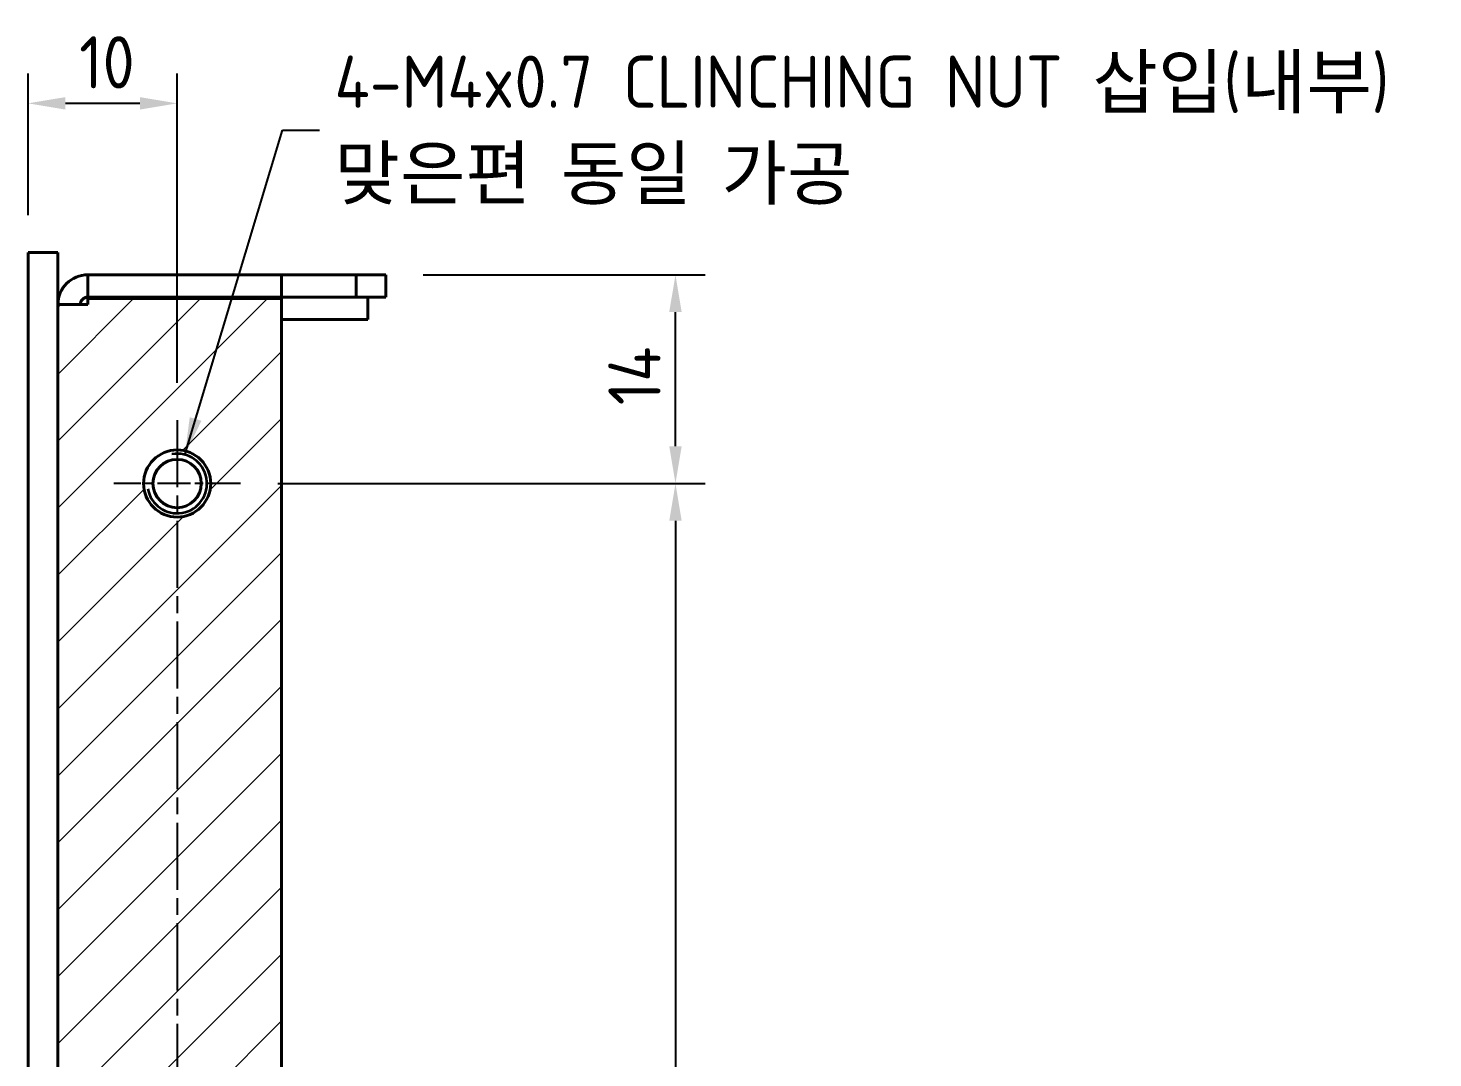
# Model space of a CAD drawing. Header units: millimetres. Extents: x 0 to 594, y 0 to 420.
# Drawn here: x 337.6 to 431.9, y 248.9 to 317.9 of the extents above; entities that cross this region are included whole.
import ezdxf

# ---------------------------------------------------------------- set-up
doc = ezdxf.new("R2010")
doc.units = ezdxf.units.MM
doc.linetypes.add('CHAIN', pattern=[0.3543, 0.2362, -0.0295, 0.0591, -0.0295])
for name, color, linetype, lineweight in [('가시적인 것(ISO)', 3, 'Continuous', 40), ('가시적인 좁은 것(ISO)', 3, 'Continuous', 35), ('기호(ISO)', 5, 'Continuous', 25), ('스케치 형상(ISO)', 3, 'Continuous', 25), ('중심 표식(ISO)', 1, 'Continuous', 25), ('중심선(ISO)', 1, 'Continuous', 25), ('치수(ISO)', 2, 'Continuous', 25), ('해치(ISO)', 7, 'Continuous', 18)]:
    doc.layers.add(name, color=color, linetype=linetype, lineweight=lineweight)
doc.styles.add('치수 텍스트_PSTEK_POSCO', font='isocp.shx')
doc.dimstyles.new('치수_PSTEK_POSCO', dxfattribs={"dimtxt": 3.5, "dimasz": 2.5, "dimexe": 2, "dimexo": 2.5, "dimgap": 1, "dimtad": 1, "dimrnd": 1e-08, "dimdsep": 46, "dimtxsty": '치수 텍스트_PSTEK_POSCO', "dimcen": 0.09, "dimdle": 10, "dimclrd": 7, "dimclre": 7, "dimclrt": 2, "dimadec": 1, "dimazin": 2, "dimtfac": 1, "dimtmove": 0, "dimatfit": 3, "dimfxl": 0, "dimtolj": 1, "dimlwd": -1, "dimlwe": -1, "dimarcsym": 0})
doc.dimstyles.new('치수_PSTEK_POSCO$7', dxfattribs={"dimtxt": 3.5, "dimasz": 2.5, "dimexe": 2, "dimexo": 2.5, "dimgap": 1, "dimtad": 1, "dimrnd": 1e-08, "dimdsep": 46, "dimtxsty": '치수 텍스트_PSTEK_POSCO', "dimcen": 0.09, "dimdle": 10, "dimclrd": 7, "dimclre": 7, "dimclrt": 2, "dimadec": 1, "dimazin": 2, "dimtfac": 1, "dimtmove": 0, "dimatfit": 3, "dimfxl": 0, "dimtolj": 1, "dimlwd": -1, "dimlwe": -1, "dimarcsym": 0})

# ---------------------------------------------------------------- blocks, each defined once
blk = doc.blocks.new('*D30')
at = {"layer": 'Defpoints', "color": 0}
for p in [(351.858, 287.385), (351.858, 165.085), (381.037, 165.085)]:
    blk.add_point(p, dxfattribs=at)
at = {"layer": '치수(ISO)', "color": 7}
for p, q in [((354.358, 287.385), (383.037, 287.385)), ((381.037, 284.885), (381.037, 167.585)), ((354.358, 165.085), (383.037, 165.085))]:
    blk.add_line(p, q, dxfattribs=at)
for points in [[(380.62, 284.885), (381.454, 284.885), (381.037, 287.385)], [(380.62, 167.585), (381.454, 167.585), (381.037, 165.085)]]:
    blk.add_solid(points, dxfattribs=at)
at = {"layer": '치수(ISO)', "color": 2, "insert": (378.287, 221.612), "char_height": 3.5, "attachment_point": 4, "rotation": 90, "style": '치수 텍스트_PSTEK_POSCO'}
blk.add_mtext('\\A1;122.3', dxfattribs=at)
blk = doc.blocks.new('*D31')
at = {"layer": 'Defpoints', "color": 0}
for p in [(361.608, 301.385), (381.037, 301.385), (351.858, 287.385)]:
    blk.add_point(p, dxfattribs=at)
at = {"layer": '치수(ISO)', "color": 7}
for p, q in [((364.108, 301.385), (383.037, 301.385)), ((381.037, 289.885), (381.037, 298.885)), ((354.358, 287.385), (383.037, 287.385))]:
    blk.add_line(p, q, dxfattribs=at)
for points in [[(380.62, 298.885), (381.454, 298.885), (381.037, 301.385)], [(380.62, 289.885), (381.454, 289.885), (381.037, 287.385)]]:
    blk.add_solid(points, dxfattribs=at)
at = {"layer": '치수(ISO)', "color": 2, "insert": (378.287, 292.635), "char_height": 3.5, "attachment_point": 4, "rotation": 90, "style": '치수 텍스트_PSTEK_POSCO'}
blk.add_mtext('\\A1;14', dxfattribs=at)
blk = doc.blocks.new('*D33')
at = {"layer": 'Defpoints', "color": 0}
for p in [(337.608, 312.885), (337.608, 302.885), (347.608, 291.635)]:
    blk.add_point(p, dxfattribs=at)
at = {"layer": '치수(ISO)', "color": 7}
for p, q in [((337.608, 305.385), (337.608, 314.885)), ((347.608, 294.135), (347.608, 314.885)), ((345.108, 312.885), (340.108, 312.885))]:
    blk.add_line(p, q, dxfattribs=at)
for points in [[(340.108, 313.301), (340.108, 312.468), (337.608, 312.885)], [(345.108, 313.301), (345.108, 312.468), (347.608, 312.885)]]:
    blk.add_solid(points, dxfattribs=at)
at = {"layer": '치수(ISO)', "color": 2, "insert": (341.032, 315.635), "char_height": 3.5, "attachment_point": 4, "style": '치수 텍스트_PSTEK_POSCO'}
blk.add_mtext('\\A1;10', dxfattribs=at)

msp = doc.modelspace()

# ---------------------------------------------------------------- hatches: boundary and pattern name
at = {"layer": '해치(ISO)'}
h = msp.add_hatch(dxfattribs=at)
h.set_pattern_fill('ANSI31', color=1, scale=25.4, style=0)
h.set_pattern_definition([(45, (0, 0), (-2.245064, 2.245064), [])])
edge = h.paths.add_edge_path(flags=0)
edge.add_arc((347.608, 287.385), 2.25, 0, 360)
h.paths.add_polyline_path([(341.608, 299.385), (339.608, 299.385), (339.608, 140.385), (341.608, 140.385), (341.608, 139.985), (354.608, 139.985), (354.608, 299.785), (341.608, 299.785)])

# ---------------------------------------------------------------- linework, layer by layer
at = {"layer": '가시적인 것(ISO)'}
for p, q in [((337.608, 300.885), (337.608, 302.885)), ((339.608, 302.885), (337.608, 302.885)), ((339.608, 302.885), (339.608, 300.885)), ((337.608, 138.885), (337.608, 300.885)), ((339.608, 300.885), (339.608, 138.885)), ((354.608, 301.385), (341.608, 301.385)), ((341.608, 299.885), (341.608, 301.385)), ((354.608, 301.385), (359.608, 301.385)), ((354.608, 299.885), (354.608, 301.385)), ((361.608, 301.385), (359.608, 301.385)), ((359.608, 301.385), (359.608, 299.885)), ((361.608, 299.885), (361.608, 301.385)), ((341.608, 299.885), (354.608, 299.885)), ((341.608, 299.785), (354.608, 299.785)), ((341.608, 299.385), (341.608, 299.785)), ((352.408, 299.885), (352.408, 299.785)), ((359.608, 299.885), (354.608, 299.885)), ((354.608, 139.985), (354.608, 299.785)), ((359.608, 299.885), (361.608, 299.885)), ((360.408, 299.885), (360.408, 298.385)), ((341.608, 299.385), (339.608, 299.385)), ((360.408, 298.385), (354.608, 298.385))]:
    msp.add_line(p, q, dxfattribs=at)
for radius in [2.25, 1.621]:
    msp.add_circle((347.608, 287.385), radius, dxfattribs=at)
for radius in [2, 0.5]:
    msp.add_arc((341.608, 299.385), radius, 90, 180, dxfattribs=at)
at = {"layer": '가시적인 좁은 것(ISO)'}
msp.add_arc((347.608, 287.385), 2, 190, 100, dxfattribs=at)
at = {"layer": '스케치 형상(ISO)'}
msp.add_line((339.608, 140.385), (339.608, 299.385), dxfattribs=at)
at = {"layer": '중심 표식(ISO)', "linetype": 'CHAIN', "ltscale": 9.445163}
msp.add_line((351.858, 287.385), (343.358, 287.385), dxfattribs=at)
at = {"layer": '중심선(ISO)', "linetype": 'CHAIN', "ltscale": 19.051651}
msp.add_line((347.608, 291.635), (347.608, 160.835), dxfattribs=at)

# ---------------------------------------------------------------- texts
at = {"layer": '기호(ISO)', "color": 2, "insert": (358.164, 311.088), "char_height": 3.5, "width": 84.29227, "attachment_point": 4, "line_spacing_factor": 1.05, "style": '치수 텍스트_PSTEK_POSCO'}
msp.add_mtext('{4-M4x0.7 CLINCHING NUT 삽입(내부)\\P맞은편 동일 가공}', dxfattribs=at)

# ---------------------------------------------------------------- dimensions: what is measured, and where the dimension line sits
at = {"layer": '치수(ISO)', "color": 7}
for base, p1, p2, angle, picture, middle in [((337.608, 312.885), (347.608, 291.635), (337.608, 302.885), 180, '*D33', (342.608, 312.885)), ((381.037, 301.385), (351.858, 287.385), (361.608, 301.385), 90, '*D31', (381.037, 294.385)), ((381.037, 165.085), (351.858, 287.385), (351.858, 165.085), 90, '*D30', (381.037, 226.235))]:
    dim = msp.add_linear_dim(base=base, p1=p1, p2=p2, angle=angle, dimstyle='치수_PSTEK_POSCO', override={"dimdec": 2, "dimtp": 0, "dimtm": 0, "dimtdec": 2, "dimtofl": 0, "dimatfit": 1}, dxfattribs=at)
    dim.commit()
    dim.dimension.update_dxf_attribs({"geometry": picture, "text_midpoint": middle, "dimtype": 160})

# ---------------------------------------------------------------- leaders
at = {"layer": '기호(ISO)', "color": 7, "annotation_type": 0, "has_hookline": 1, "hookline_direction": 0, "text_width": 73.688}
msp.add_leader([(348.126, 289.317), (354.664, 311.088), (357.164, 311.088)], dimstyle='치수_PSTEK_POSCO$7', override={"dimtad": 0}, dxfattribs=at)

doc.saveas('drawing.dxf')
